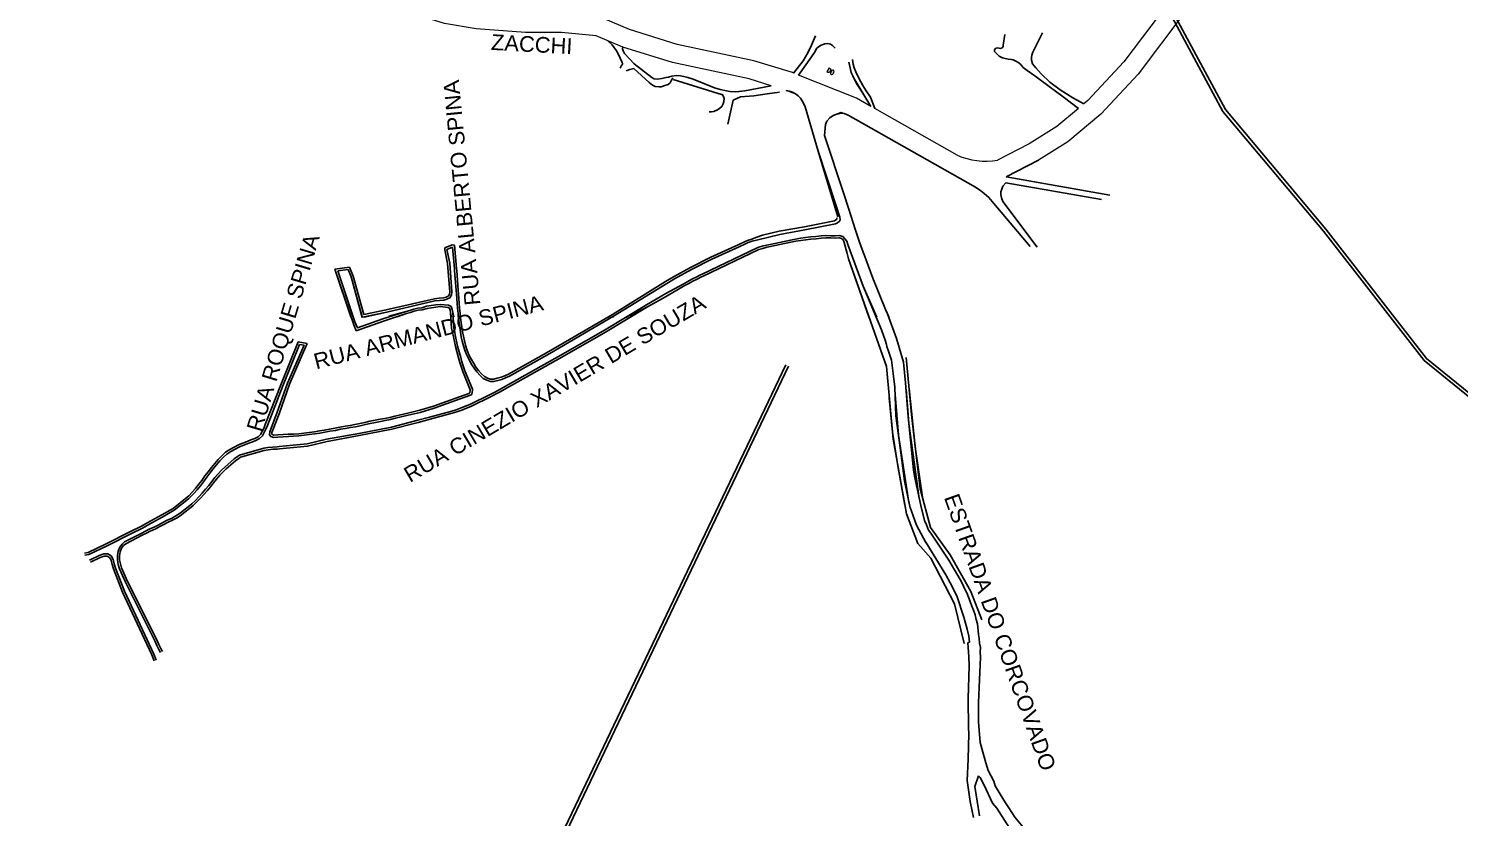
# Model space of a CAD drawing. Header units: millimetres. Extents: x 583 to 26013, y 350 to 21391.
# Drawn here: x 12184 to 13098, y 12565 to 13068 of the extents above; entities that cross this region are included whole.
import ezdxf
from ezdxf.enums import TextEntityAlignment as Align

# ---------------------------------------------------------------- set-up
doc = ezdxf.new("R2010")
doc.units = ezdxf.units.MM
for name, color, linetype in [('105-QUADRAS_ESTRADAS', 80, 'Continuous'), ('110-CERCA_DE_ARAME', 10, 'Continuous'), ('1140-NOME_DAS_RUAS', 7, 'Continuous'), ('RIOS', 140, 'Continuous')]:
    doc.layers.add(name, color=color, linetype=linetype)
doc.styles.add('EU', font='arial.ttf', dxfattribs={"height": 10})
doc.styles.add('ROMANS', font='ROMANS.SHX', dxfattribs={"height": 5})

msp = doc.modelspace()

# ---------------------------------------------------------------- linework, layer by layer
at = {"lineweight": 25}
for p, q in [((12733.69228, 12832.33631), (12735.6991, 12810.33875)), ((12737.33588, 12834.32217), (12739.48678, 12808.52199)), ((12746.17238, 12815.94426), (12744.37149, 12837.92113)), ((12750.25346, 12800.93825), (12746.25749, 12838.24531)), ((12752.8399, 12767.99462), (12746.17238, 12815.94426)), ((12735.6991, 12810.33875), (12739.12737, 12788.86317)), ((12739.48678, 12808.52199), (12746.22444, 12765.45033)), ((12754.8179, 12768.98246), (12750.25346, 12800.93825)), ((12739.12737, 12788.86317), (12741.88757, 12773.33452)), ((12741.88757, 12773.33452), (12743.57934, 12763.81674))]:
    msp.add_line(p, q, dxfattribs=at)
at = {"color": 0, "linetype": 'Continuous', "lineweight": 20}
for points in [[(12672.6201, 13039.54461), (12671.91537, 13039.82757), (12647.18449, 13047.40203), (12598.26597, 13057.82186), (12567.78756, 13067.37047), (12551.36659, 13074.42183), (12526.30308, 13077.71006), (12499.87124, 13077.60864), (12471.41962, 13079.79638), (12452.44541, 13082.91474), (12432.37398, 13089.01575), (12411.70732, 13103.69996), (12385.92288, 13126.69689), (12364.04559, 13143.10485), (12330.74825, 13161.47557), (12314.95833, 13168.57201), (12289.78544, 13178.39048), (12255.91465, 13186.34575), (12221.97112, 13190.43665), (12215.65657, 13191.07342), (12198.17226, 13191.5928)], [(12658.23699, 13031.46671), (12644.17168, 13035.77457), (12595.21551, 13046.20241), (12563.61551, 13056.10241), (12546.61551, 13063.40241), (12524.47904, 13065.33849), (12501.5259, 13065.44598), (12469.98392, 13067.87135), (12449.71551, 13071.20241), (12427.01551, 13078.10241), (12404.21551, 13094.30241), (12378.31551, 13117.40241), (12357.51551, 13133.00241), (12325.38125, 13150.73144), (12310.31551, 13157.50241), (12286.21551, 13166.90241), (12253.8184, 13174.51155), (12220.65108, 13178.50891), (12214.28577, 13179.15079), (12202.72703, 13179.87531)], [(12931.26525, 13104.8526), (12912.55665, 13085.28762), (12883.41332, 13046.63015), (12860.43344, 13022.01572), (12857.89856, 13019.87918)], [(12921.71551, 13077.50241), (12892.61551, 13038.90241), (12868.71551, 13013.30241), (12847.71551, 12995.60241), (12828.81551, 12983.90241), (12808.21551, 12973.30241)], [(12721.84475, 13018.28701), (12712.72658, 13023.44125), (12675.70383, 13038.30644)], [(12674.08831, 13026.02394), (12667.91551, 13028.50241)], [(12771.0229, 12976.70353), (12707.51551, 13012.60241), (12703.06124, 13014.39087)], [(12776.92801, 12987.15004), (12724.36084, 13016.86474)], [(12854.4107, 13016.93941), (12840.65297, 13005.34361), (12822.90289, 12994.35546), (12802.725, 12983.97266)]]:
    msp.add_lwpolyline(points, dxfattribs=at)
at = {"color": 0, "linetype": 'Continuous'}
msp.add_arc((12665.58473, 13013.77134), 14.91432, 16.08044942, 81.0090835, dxfattribs=at)
at = {"color": 0, "linetype": 'Continuous', "lineweight": 20}
msp.add_arc((12795.18575, 13029.07278), 45.72593, 246.46642776, 279.49020012, dxfattribs=at)
at = {"layer": '105-QUADRAS_ESTRADAS', "color": 0, "linetype": 'Continuous'}
for p, q in [((12556.81551, 13057.50241), (12554.21551, 13059.90241)), ((12686.51551, 13063.40241), (12684.11551, 13057.30241)), ((12807.31551, 13064.10241), (12806.41551, 13057.30241)), ((12831.41551, 13065.30241), (12825.31551, 13052.80241)), ((12559.61551, 13053.80241), (12556.81551, 13057.50241)), ((12561.31551, 13050.50241), (12559.61551, 13053.80241)), ((12562.61551, 13047.60241), (12561.31551, 13050.50241)), ((12563.61551, 13056.10241), (12563.41551, 13055.10241)), ((12563.71551, 13053.80241), (12563.41551, 13055.10241)), ((12564.71551, 13052.00241), (12563.71551, 13053.80241)), ((12570.81551, 13045.40241), (12564.71551, 13052.00241)), ((12684.11551, 13049.80241), (12675.70383, 13038.30644)), ((12681.71551, 13052.40241), (12678.71551, 13047.30241)), ((12684.11551, 13057.30241), (12681.71551, 13052.40241)), ((12685.91551, 13052.60241), (12684.11551, 13049.80241)), ((12687.41551, 13055.40241), (12685.91551, 13052.60241)), ((12689.11551, 13056.60241), (12687.41551, 13055.40241)), ((12690.21551, 13057.40241), (12689.11551, 13056.60241)), ((12692.61551, 13058.10241), (12690.21551, 13057.40241)), ((12694.41551, 13058.30241), (12692.61551, 13058.10241)), ((12696.21551, 13058.00241), (12694.41551, 13058.30241)), ((12697.51551, 13057.10241), (12696.21551, 13058.00241)), ((12699.11551, 13055.50241), (12697.51551, 13057.10241)), ((12801.21551, 13054.90241), (12800.81551, 13054.30241)), ((12800.91551, 13053.40241), (12800.81551, 13054.30241)), ((12801.81551, 13052.20241), (12800.91551, 13053.40241)), ((12801.81551, 13055.40241), (12801.21551, 13054.90241)), ((12802.91551, 13055.70241), (12801.81551, 13055.40241)), ((12803.71551, 13050.40241), (12801.81551, 13052.20241)), ((12803.81551, 13055.50241), (12802.91551, 13055.70241)), ((12805.91551, 13049.30241), (12803.71551, 13050.40241)), ((12804.71551, 13055.30241), (12803.81551, 13055.50241)), ((12805.81551, 13055.60241), (12804.71551, 13055.30241)), ((12806.31551, 13056.50241), (12805.81551, 13055.60241)), ((12806.71551, 13049.00241), (12805.91551, 13049.30241)), ((12806.41551, 13057.30241), (12806.31551, 13056.50241)), ((12824.61551, 13051.00241), (12824.41551, 13049.50241)), ((12824.51551, 13047.80241), (12824.41551, 13049.50241)), ((12825.31551, 13052.80241), (12824.61551, 13051.00241)), ((12562.81551, 13044.30241), (12561.81551, 13042.70241)), ((12563.21551, 13046.40241), (12562.61551, 13047.60241)), ((12563.21551, 13044.80241), (12562.81551, 13044.30241)), ((12563.31551, 13045.50241), (12563.21551, 13046.40241)), ((12563.31551, 13045.50241), (12563.21551, 13044.80241)), ((12568.11551, 13041.80241), (12565.81551, 13040.90241)), ((12570.61551, 13042.40241), (12568.11551, 13041.80241)), ((12580.51551, 13033.50241), (12570.61551, 13042.40241)), ((12582.21551, 13036.70241), (12570.81551, 13045.40241)), ((12678.71551, 13047.30241), (12672.6201, 13039.54461)), ((12708.51551, 13043.70241), (12707.91551, 13046.50241)), ((12709.31551, 13039.90241), (12708.51551, 13043.70241)), ((12710.51551, 13045.30241), (12710.11551, 13048.30241)), ((12711.31551, 13042.80241), (12710.51551, 13045.30241)), ((12712.21551, 13040.30241), (12711.31551, 13042.80241)), ((12714.31551, 13036.20241), (12712.21551, 13040.30241)), ((12809.51551, 13048.40241), (12806.71551, 13049.00241)), ((12811.61551, 13048.20241), (12809.51551, 13048.40241)), ((12812.71551, 13047.90241), (12811.61551, 13048.20241)), ((12815.71551, 13046.50241), (12812.71551, 13047.90241)), ((12817.31551, 13045.30241), (12815.71551, 13046.50241)), ((12818.11551, 13044.30241), (12817.31551, 13045.30241)), ((12819.01551, 13043.00241), (12818.11551, 13044.30241)), ((12821.61551, 13041.20241), (12819.01551, 13043.00241)), ((12826.51551, 13037.70241), (12821.61551, 13041.20241)), ((12825.11551, 13045.50241), (12824.51551, 13047.80241)), ((12827.21551, 13042.80241), (12825.11551, 13045.50241)), ((12830.61551, 13039.10241), (12827.21551, 13042.80241)), ((12582.51551, 13031.90241), (12580.51551, 13033.50241)), ((12583.61551, 13035.90241), (12582.21551, 13036.70241)), ((12584.31551, 13030.90241), (12582.51551, 13031.90241)), ((12585.71551, 13035.60241), (12583.61551, 13035.90241)), ((12588.41551, 13036.00241), (12585.71551, 13035.60241)), ((12591.11551, 13031.90241), (12588.11551, 13030.80241)), ((12591.11551, 13036.70241), (12588.41551, 13036.00241)), ((12592.71551, 13037.00241), (12591.21551, 13036.70241)), ((12591.21551, 13036.70241), (12591.21551, 13036.70241)), ((12592.51551, 13032.20241), (12591.21551, 13031.90241)), ((12591.21551, 13031.90241), (12591.21551, 13031.90241)), ((12593.91551, 13033.20241), (12592.51551, 13032.20241)), ((12594.81551, 13037.60241), (12592.71551, 13037.00241)), ((12594.51551, 13034.60241), (12593.91551, 13033.20241)), ((12595.01551, 13035.80241), (12594.51551, 13034.60241)), ((12597.61551, 13037.90241), (12594.81551, 13037.60241)), ((12595.71551, 13036.20241), (12595.01551, 13035.80241)), ((12627.31551, 13025.60241), (12595.71551, 13035.40241)), ((12600.41551, 13037.70241), (12597.61551, 13037.90241)), ((12602.51551, 13037.40241), (12600.41551, 13037.70241)), ((12605.11551, 13036.80241), (12602.51551, 13037.40241)), ((12608.41551, 13035.70241), (12605.11551, 13036.80241)), ((12622.11551, 13030.20241), (12608.41551, 13035.70241)), ((12658.23699, 13031.46671), (12641.41551, 13028.10241)), ((12710.31551, 13037.70241), (12709.31551, 13039.90241)), ((12712.81551, 13032.90241), (12710.31551, 13037.70241)), ((12721.84475, 13018.28701), (12711.10499, 13036.18662)), ((12717.21551, 13026.00241), (12712.81551, 13032.90241)), ((12716.81551, 13031.70241), (12714.31551, 13036.20241)), ((12719.01551, 13028.20241), (12716.81551, 13031.70241)), ((12835.81551, 13031.00241), (12826.51551, 13037.70241)), ((12836.21551, 13033.80241), (12830.61551, 13039.10241)), ((12842.71551, 13028.90241), (12836.21551, 13033.80241)), ((12586.81551, 13030.80241), (12584.31551, 13030.90241)), ((12588.11551, 13030.80241), (12586.81551, 13030.80241)), ((12625.81551, 13029.00241), (12622.11551, 13030.20241)), ((12629.71551, 13028.10241), (12625.81551, 13029.00241)), ((12627.31551, 13025.60241), (12626.51551, 13026.30241)), ((12627.91551, 13024.60241), (12627.31551, 13025.60241)), ((12628.31551, 13023.30241), (12627.91551, 13024.60241)), ((12628.31551, 13023.30241), (12628.11551, 13021.50241)), ((12632.11551, 13027.80241), (12629.71551, 13028.10241)), ((12635.71551, 13027.60241), (12632.11551, 13027.80241)), ((12641.41551, 13028.10241), (12635.71551, 13027.60241)), ((12655.71551, 13026.20241), (12647.31551, 13025.10241)), ((12663.61551, 13027.40241), (12655.71551, 13026.20241)), ((12721.61551, 13024.10241), (12719.01551, 13028.20241)), ((12724.36084, 13016.86474), (12721.61551, 13024.10241)), ((12844.61551, 13024.40241), (12835.81551, 13031.00241)), ((12850.71551, 13023.70241), (12842.71551, 13028.90241)), ((12854.4107, 13016.93941), (12844.61551, 13024.40241)), ((12857.89856, 13019.87918), (12850.71551, 13023.70241)), ((12620.11551, 13014.80241), (12618.61551, 13014.70241)), ((12621.71551, 13015.00241), (12620.11551, 13014.80241)), ((12624.01551, 13016.10241), (12621.71551, 13015.00241)), ((12625.51551, 13017.10241), (12624.01551, 13016.10241)), ((12626.71551, 13018.30241), (12625.51551, 13017.10241)), ((12627.61551, 13019.80241), (12626.71551, 13018.30241)), ((12628.11551, 13021.50241), (12627.61551, 13019.80241)), ((12688.31551, 12989.70241), (12679.91551, 13017.90241)), ((12703.06124, 13014.39087), (12697.81551, 13012.50241)), ((12702.91551, 13013.90241), (12700.31551, 13013.40241)), ((12704.91551, 13013.70241), (12702.91551, 13013.90241)), ((12707.51551, 13012.60241), (12704.91551, 13013.70241)), ((12692.91551, 13006.80241), (12692.41551, 12999.80241)), ((12693.81551, 13008.80241), (12692.91551, 13006.80241)), ((12695.71551, 13011.00241), (12693.81551, 13008.80241)), ((12697.81551, 13012.50241), (12695.71551, 13011.00241)), ((12788.71551, 12966.70241), (12707.51551, 13012.60241)), ((12704.62827, 12962.41972), (12692.41551, 12999.80241)), ((12699.76127, 12954.87072), (12688.31551, 12989.70241)), ((12697.07527, 12981.36272), (12697.07527, 12981.36272)), ((12828.81551, 12983.90241), (12808.21551, 12973.30241)), ((12806.21551, 12967.30241), (12805.41551, 12965.50241)), ((12808.01551, 12969.50241), (12806.21551, 12967.30241)), ((12869.11551, 12958.80241), (12808.01551, 12969.50241)), ((12874.41551, 12961.70241), (12808.21551, 12973.30241)), ((12707.66517, 12953.29871), (12704.62827, 12962.41972)), ((12704.62827, 12962.41972), (12704.62827, 12962.41972)), ((12792.11551, 12964.40241), (12788.71551, 12966.70241)), ((12794.31551, 12962.70241), (12792.11551, 12964.40241)), ((12797.11551, 12960.20241), (12794.31551, 12962.70241)), ((12800.41551, 12956.40241), (12797.11551, 12960.20241)), ((12804.91551, 12963.70241), (12804.81551, 12962.00241)), ((12805.31551, 12959.90241), (12804.81551, 12962.00241)), ((12805.41551, 12965.50241), (12804.91551, 12963.70241)), ((12806.21551, 12957.60241), (12805.31551, 12959.90241)), ((12702.19427, 12947.68172), (12699.76127, 12954.87072)), ((12712.01827, 12939.21072), (12707.66517, 12953.29871)), ((12823.61551, 12928.80241), (12800.41551, 12956.40241)), ((12828.01551, 12928.50241), (12806.21551, 12957.60241)), ((12679.84227, 12939.41172), (12699.28927, 12943.23672)), ((12699.28927, 12943.23672), (12700.62227, 12943.89772)), ((12700.62227, 12943.89772), (12701.84227, 12945.01072)), ((12701.84227, 12945.01072), (12702.37827, 12945.98872)), ((12702.37827, 12945.98872), (12702.19427, 12947.68172)), ((12637.85927, 12928.61672), (12642.38827, 12930.85172)), ((12642.38827, 12930.85172), (12643.57527, 12931.41872)), ((12643.57527, 12931.41872), (12646.24427, 12932.22372)), ((12646.24427, 12932.22372), (12648.82427, 12932.99472)), ((12648.82427, 12932.99472), (12663.84227, 12936.56372)), ((12670.62627, 12932.95272), (12656.62627, 12930.01172)), ((12663.84227, 12936.56372), (12679.84227, 12939.41172)), ((12673.84027, 12933.62172), (12670.62627, 12932.95272)), ((12676.95827, 12934.12772), (12673.84027, 12933.62172)), ((12680.15427, 12934.56072), (12676.95827, 12934.12772)), ((12683.50627, 12935.01772), (12680.15427, 12934.56072)), ((12686.79527, 12935.24772), (12683.50627, 12935.01772)), ((12690.13927, 12935.68472), (12686.79527, 12935.24772)), ((12693.21627, 12935.89672), (12690.13927, 12935.68472)), ((12696.37227, 12935.76372), (12693.21627, 12935.89672)), ((12699.15727, 12935.66772), (12696.37227, 12935.76372)), ((12701.75127, 12935.82372), (12699.15727, 12935.66772)), ((12703.94327, 12935.20672), (12701.75127, 12935.82372)), ((12705.39327, 12933.83972), (12703.94327, 12935.20672)), ((12706.56683, 12932.23625), (12705.39327, 12933.83972)), ((12707.12355, 12930.21454), (12706.56683, 12932.23625)), ((12714.57325, 12931.68801), (12712.01827, 12939.21072)), ((12712.01827, 12939.21072), (12712.01827, 12939.21072)), ((12716.26327, 12927.04172), (12714.57325, 12931.68801)), ((12451.34527, 12926.89172), (12451.34827, 12927.00372)), ((12453.18227, 12918.14572), (12451.34527, 12926.89172)), ((12451.34827, 12927.00372), (12454.87327, 12928.44772)), ((12454.87327, 12928.44772), (12454.92727, 12928.43972)), ((12454.92727, 12928.43972), (12456.07027, 12914.66972)), ((12649.84227, 12928.16572), (12614.24227, 12911.24272)), ((12620.35627, 12920.69972), (12637.85927, 12928.61672)), ((12652.53227, 12929.01572), (12649.84227, 12928.16572)), ((12655.28827, 12929.78972), (12652.53227, 12929.01572)), ((12656.62627, 12930.01172), (12655.28827, 12929.78972)), ((12716.98027, 12903.58572), (12707.12355, 12930.21454)), ((12707.12355, 12930.21454), (12707.12355, 12930.21454)), ((12717.34127, 12924.17972), (12716.26327, 12927.04172)), ((12718.63587, 12920.79848), (12717.34127, 12924.17972)), ((12381.70327, 12913.30672), (12388.27627, 12914.19672)), ((12392.56127, 12880.72072), (12381.70327, 12913.30672)), ((12391.56127, 12883.72072), (12381.70327, 12913.30672)), ((12388.27627, 12914.19672), (12390.15227, 12909.58672)), ((12454.53327, 12899.86672), (12453.18227, 12918.14572)), ((12456.07027, 12914.66972), (12456.25027, 12913.30472)), ((12456.25027, 12913.30472), (12457.18727, 12900.96272)), ((12596.60627, 12908.28372), (12607.49827, 12914.20672)), ((12607.49827, 12914.20672), (12620.35627, 12920.69972)), ((12723.23949, 12908.73908), (12718.63587, 12920.79848)), ((12390.15227, 12909.58672), (12397.26827, 12883.88372)), ((12390.15227, 12909.58672), (12397.15227, 12883.58672)), ((12557.64727, 12884.33572), (12591.64727, 12905.33572)), ((12602.14627, 12904.90772), (12591.14627, 12898.90772)), ((12591.64727, 12905.33572), (12596.60627, 12908.28372)), ((12605.00227, 12906.43972), (12602.14627, 12904.90772)), ((12607.70527, 12907.98472), (12605.00227, 12906.43972)), ((12610.50727, 12909.24172), (12607.70527, 12907.98472)), ((12613.16327, 12910.80772), (12610.50727, 12909.24172)), ((12614.24227, 12911.24272), (12613.16327, 12910.80772)), ((12728.68327, 12875.77572), (12716.98027, 12903.58572)), ((12725.68327, 12883.77572), (12716.98027, 12903.58572)), ((12731.15555, 12888.72893), (12723.23949, 12908.73908)), ((12412.94327, 12887.07072), (12443.63827, 12894.13772)), ((12443.63827, 12894.13772), (12446.55927, 12894.47372)), ((12446.55927, 12894.47372), (12449.34227, 12894.72472)), ((12449.34227, 12894.72472), (12451.36827, 12895.28472)), ((12451.36827, 12895.28472), (12453.14827, 12896.05372)), ((12453.14827, 12896.05372), (12454.22027, 12897.85572)), ((12454.22027, 12897.85572), (12454.53327, 12899.86672)), ((12457.18727, 12900.96272), (12457.41627, 12898.40172)), ((12457.41627, 12898.40172), (12457.58027, 12895.68372)), ((12457.58027, 12895.68372), (12457.82227, 12892.57472)), ((12591.14627, 12898.90772), (12578.65227, 12891.62972)), ((12397.41927, 12883.84472), (12412.94327, 12887.07072)), ((12398.41927, 12883.84472), (12412.94327, 12887.07072)), ((12425.21727, 12887.39872), (12410.41227, 12882.64872)), ((12425.21727, 12887.39872), (12414.21727, 12884.39872)), ((12427.68727, 12888.05772), (12425.21727, 12887.39872)), ((12430.11827, 12888.86272), (12427.68727, 12888.05772)), ((12432.75227, 12889.61472), (12430.11827, 12888.86272)), ((12435.24927, 12889.75372), (12432.75227, 12889.61472)), ((12438.29227, 12890.75272), (12435.24927, 12889.75372)), ((12441.22227, 12891.21772), (12438.29227, 12890.75272)), ((12444.17527, 12891.59572), (12441.22227, 12891.21772)), ((12447.01927, 12891.89472), (12444.17527, 12891.59572)), ((12452.41527, 12891.36272), (12447.01927, 12891.89472)), ((12454.12327, 12890.60272), (12452.41527, 12891.36272)), ((12454.67427, 12888.59172), (12454.12327, 12890.60272)), ((12455.10527, 12886.77372), (12454.67427, 12888.59172)), ((12455.71227, 12876.89072), (12455.10527, 12886.77372)), ((12455.71227, 12883.89072), (12455.10527, 12886.77372)), ((12457.82227, 12892.57472), (12458.05127, 12889.49972)), ((12458.05127, 12889.49972), (12458.42427, 12886.00772)), ((12458.42427, 12886.00772), (12458.70627, 12883.26972)), ((12458.42427, 12886.00772), (12458.42427, 12884.00772)), ((12578.65227, 12891.62972), (12551.85827, 12875.38572)), ((12578.65227, 12891.62972), (12565.65227, 12883.62972)), ((12732.43038, 12885.8645), (12731.15555, 12888.72893)), ((12738.28827, 12870.06972), (12732.43038, 12885.8645)), ((12733.28827, 12884.06972), (12732.43038, 12885.8645)), ((12394.20327, 12876.90472), (12392.56127, 12880.72072)), ((12392.56127, 12880.72072), (12392.56127, 12880.72072)), ((12394.19927, 12876.84772), (12394.20327, 12876.90472)), ((12394.19927, 12876.84772), (12394.19927, 12876.84772)), ((12410.41227, 12882.64872), (12394.20327, 12876.90472)), ((12397.26827, 12883.88372), (12397.41927, 12883.84472)), ((12456.30327, 12874.17772), (12455.71227, 12876.89072)), ((12458.70627, 12883.26972), (12459.13927, 12880.14172)), ((12459.13927, 12880.14172), (12459.55127, 12877.12972)), ((12459.55127, 12877.12972), (12459.94427, 12874.12272)), ((12516.99327, 12860.65672), (12557.64727, 12884.33572)), ((12556.99327, 12883.65672), (12557.64727, 12884.33572)), ((12731.05627, 12869.03472), (12728.68327, 12875.77572)), ((12456.62227, 12872.60572), (12456.30327, 12874.17772)), ((12458.07627, 12865.36672), (12456.62227, 12872.60572)), ((12459.94427, 12874.12272), (12460.45427, 12871.29972)), ((12460.45427, 12871.29972), (12461.12727, 12868.41672)), ((12461.12727, 12868.41672), (12461.83027, 12865.49272)), ((12551.85827, 12875.38572), (12525.52627, 12860.40372)), ((12731.78327, 12866.30972), (12731.05627, 12869.03472)), ((12742.68627, 12854.95472), (12738.28827, 12870.06972)), ((12346.59627, 12840.01872), (12357.28827, 12866.37072)), ((12360.22727, 12865.82072), (12356.48527, 12857.21972)), ((12357.28827, 12866.37072), (12360.22727, 12865.82072)), ((12460.12127, 12858.13772), (12458.07627, 12865.36672)), ((12460.94327, 12855.32572), (12460.12127, 12858.13772)), ((12461.83027, 12865.49272), (12462.70927, 12862.71072)), ((12462.70927, 12862.71072), (12463.59927, 12860.29872)), ((12463.59927, 12860.29872), (12464.38127, 12858.70372)), ((12464.38127, 12858.70372), (12467.31927, 12853.45572)), ((12525.52627, 12860.40372), (12487.21027, 12838.78972)), ((12491.26927, 12846.11772), (12516.99327, 12860.65672)), ((12732.12727, 12865.02572), (12731.78327, 12866.30972)), ((12733.13727, 12862.01272), (12732.12727, 12865.02572)), ((12734.97698, 12856.36194), (12733.13727, 12862.01272)), ((12356.48527, 12857.21972), (12349.47727, 12841.58472)), ((12462.86527, 12849.53672), (12460.94327, 12855.32572)), ((12467.58027, 12837.87272), (12462.86527, 12849.53672)), ((12467.31927, 12853.45572), (12468.63327, 12851.15972)), ((12468.63327, 12851.15972), (12470.34627, 12848.89872)), ((12470.34627, 12848.89872), (12472.48927, 12846.53472)), ((12736.19327, 12847.72872), (12734.97698, 12856.36194)), ((12744.06927, 12841.83472), (12742.68627, 12854.95472)), ((12336.73127, 12814.71972), (12346.59627, 12840.01872)), ((12349.47727, 12841.58472), (12342.84927, 12822.51972)), ((12472.48927, 12846.53472), (12474.46227, 12844.68272)), ((12474.46227, 12844.68272), (12476.72327, 12843.50772)), ((12476.72327, 12843.50772), (12479.04327, 12842.76772)), ((12479.04327, 12842.76772), (12481.36927, 12842.82272)), ((12481.36927, 12842.82272), (12483.85327, 12843.44672)), ((12483.85327, 12843.44672), (12486.31327, 12844.09172)), ((12486.31327, 12844.09172), (12488.76727, 12845.05272)), ((12488.76727, 12845.05272), (12491.26927, 12846.11772)), ((12737.12427, 12839.20472), (12736.19327, 12847.72872)), ((12745.73927, 12820.20872), (12744.06927, 12841.83472)), ((12443.29127, 12825.67672), (12459.76227, 12831.56072)), ((12459.76227, 12831.56072), (12465.78227, 12833.79172)), ((12465.78227, 12833.79172), (12467.24427, 12834.52972)), ((12479.36927, 12834.53372), (12465.97627, 12828.10872)), ((12467.24427, 12834.52972), (12467.68227, 12837.21472)), ((12467.68227, 12837.21472), (12467.58027, 12837.87272)), ((12482.00727, 12836.00172), (12479.36927, 12834.53372)), ((12484.57527, 12837.34472), (12482.00727, 12836.00172)), ((12487.21027, 12838.78972), (12484.57527, 12837.34472)), ((12737.92127, 12820.81472), (12737.12427, 12839.20472)), ((12342.84927, 12822.51972), (12339.07427, 12812.88372)), ((12418.45927, 12819.30172), (12426.67127, 12821.23672)), ((12426.67127, 12821.23672), (12434.31227, 12823.00272)), ((12434.31227, 12823.00272), (12443.29127, 12825.67672)), ((12454.37427, 12823.83872), (12440.17627, 12819.93772)), ((12457.23227, 12824.69472), (12454.37427, 12823.83872)), ((12460.34327, 12825.83272), (12457.23227, 12824.69472)), ((12463.23627, 12827.01172), (12460.34327, 12825.83272)), ((12465.97627, 12828.10872), (12463.23627, 12827.01172)), ((12334.69727, 12810.08072), (12335.69727, 12812.24272)), ((12335.69727, 12812.24272), (12336.73127, 12814.71972)), ((12339.07427, 12812.88372), (12338.25627, 12810.50372)), ((12380.12727, 12811.52272), (12383.31727, 12812.23572)), ((12383.31727, 12812.23572), (12386.62727, 12812.74072)), ((12386.62727, 12812.74072), (12389.79927, 12813.36872)), ((12389.79927, 12813.36872), (12392.91427, 12813.86872)), ((12392.91427, 12813.86872), (12396.06727, 12814.52272)), ((12415.91427, 12813.60472), (12395.11427, 12809.63772)), ((12396.06727, 12814.52272), (12399.28427, 12815.23072)), ((12399.28427, 12815.23072), (12402.44427, 12815.94472)), ((12402.44427, 12815.94472), (12405.72427, 12816.60272)), ((12405.72427, 12816.60272), (12408.89027, 12817.21272)), ((12408.89027, 12817.21272), (12411.99427, 12817.81272)), ((12411.99427, 12817.81272), (12415.25127, 12818.45572)), ((12415.25127, 12818.45572), (12418.45927, 12819.30172)), ((12432.70527, 12817.97272), (12415.91427, 12813.60472)), ((12440.17627, 12819.93772), (12432.70527, 12817.97272)), ((12739.89727, 12805.29872), (12737.92127, 12820.81472)), ((12749.17427, 12786.38672), (12745.73927, 12820.20872)), ((12321.66627, 12802.15872), (12324.27627, 12803.18672)), ((12324.27627, 12803.18672), (12326.75127, 12804.08272)), ((12326.75127, 12804.08272), (12329.27527, 12805.01872)), ((12329.27527, 12805.01872), (12331.62327, 12806.31472)), ((12331.62327, 12806.31472), (12333.52827, 12807.95972)), ((12333.52827, 12807.95972), (12334.69727, 12810.08072)), ((12338.25627, 12810.50372), (12338.11827, 12808.75072)), ((12338.11827, 12808.75072), (12338.85627, 12807.63472)), ((12338.85627, 12807.63472), (12340.68927, 12807.02272)), ((12340.68927, 12807.02272), (12343.47727, 12807.24072)), ((12343.47727, 12807.24072), (12346.81527, 12807.44372)), ((12362.11327, 12802.84772), (12344.35527, 12801.17672)), ((12346.81527, 12807.44372), (12350.12527, 12807.62972)), ((12350.12527, 12807.62972), (12353.51327, 12807.78572)), ((12353.51327, 12807.78572), (12356.90427, 12807.98372)), ((12356.90427, 12807.98372), (12360.22527, 12808.41372)), ((12360.22527, 12808.41372), (12363.48827, 12808.79972)), ((12374.54227, 12805.82372), (12362.11327, 12802.84772)), ((12363.48827, 12808.79972), (12367.02027, 12809.28772)), ((12367.02027, 12809.28772), (12370.14927, 12809.79572)), ((12370.14927, 12809.79572), (12373.34127, 12810.38972)), ((12373.34127, 12810.38972), (12376.69927, 12810.98672)), ((12395.11427, 12809.63772), (12374.54227, 12805.82372)), ((12376.69927, 12810.98672), (12380.12727, 12811.52272)), ((12743.34827, 12779.31172), (12739.89727, 12805.29872)), ((12306.40227, 12792.10072), (12308.63227, 12794.33172)), ((12308.63227, 12794.33172), (12310.89027, 12796.42172)), ((12310.89027, 12796.42172), (12313.47327, 12798.15072)), ((12313.47327, 12798.15072), (12316.15627, 12799.64772)), ((12317.77527, 12794.83872), (12315.53127, 12793.28072)), ((12316.15627, 12799.64772), (12318.96427, 12800.97672)), ((12318.96227, 12795.64272), (12317.77527, 12794.83872)), ((12334.42727, 12800.13972), (12318.96227, 12795.64272)), ((12318.96427, 12800.97672), (12321.66627, 12802.15872)), ((12337.11627, 12800.52872), (12334.42727, 12800.13972)), ((12340.05727, 12800.84072), (12337.11627, 12800.52872)), ((12342.91827, 12801.03872), (12340.05727, 12800.84072)), ((12344.35527, 12801.17672), (12342.91827, 12801.03872)), ((12300.06227, 12784.25672), (12302.12527, 12786.89272)), ((12302.12527, 12786.89272), (12304.29727, 12789.48772)), ((12304.29727, 12789.48772), (12306.40227, 12792.10072)), ((12307.44927, 12786.11772), (12305.29427, 12783.78772)), ((12309.60127, 12788.08172), (12307.44927, 12786.11772)), ((12315.53127, 12793.28072), (12309.60127, 12788.08172)), ((12749.55427, 12783.52572), (12749.17427, 12786.38672)), ((12291.93327, 12773.53972), (12293.98727, 12776.12572)), ((12293.98727, 12776.12572), (12296.01627, 12778.79472)), ((12296.01627, 12778.79472), (12298.03827, 12781.63572)), ((12299.29027, 12776.28672), (12297.21927, 12773.94672)), ((12298.03827, 12781.63572), (12300.06227, 12784.25672)), ((12301.21627, 12778.91872), (12299.29027, 12776.28672)), ((12303.19127, 12781.38772), (12301.21627, 12778.91872)), ((12305.29427, 12783.78772), (12303.19127, 12781.38772)), ((12746.73127, 12763.00772), (12743.34827, 12779.31172)), ((12749.83927, 12782.26872), (12749.55427, 12783.52572)), ((12753.78227, 12763.51172), (12749.83927, 12782.26872)), ((12277.33227, 12760.59372), (12286.41627, 12767.75972)), ((12286.41627, 12767.75972), (12287.51427, 12768.82072)), ((12287.51427, 12768.82072), (12289.74627, 12771.16972)), ((12290.77627, 12766.86872), (12288.51927, 12764.56872)), ((12289.74627, 12771.16972), (12291.93327, 12773.53972)), ((12292.92627, 12769.12172), (12290.77627, 12766.86872)), ((12295.07727, 12771.50772), (12292.92627, 12769.12172)), ((12297.21927, 12773.94672), (12295.07727, 12771.50772)), ((12270.06227, 12756.43572), (12277.33227, 12760.59372)), ((12281.01727, 12758.78972), (12278.39627, 12756.94372)), ((12283.37027, 12760.66572), (12281.01727, 12758.78972)), ((12286.09027, 12762.69072), (12283.37027, 12760.66572)), ((12288.51927, 12764.56872), (12286.09027, 12762.69072)), ((12750.93427, 12751.12872), (12746.73127, 12763.00772)), ((12756.21427, 12754.11672), (12753.78227, 12763.51172)), ((12250.08727, 12745.65972), (12256.67827, 12748.96372)), ((12256.67827, 12748.96372), (12263.09327, 12752.52772)), ((12261.71327, 12748.63372), (12259.01727, 12747.23672)), ((12264.56427, 12749.85272), (12261.71327, 12748.63372)), ((12263.09327, 12752.52772), (12270.06227, 12756.43572)), ((12267.39527, 12751.32672), (12264.56427, 12749.85272)), ((12270.02427, 12752.74472), (12267.39527, 12751.32672)), ((12272.88227, 12754.20072), (12270.02427, 12752.74472)), ((12275.50327, 12755.39672), (12272.88227, 12754.20072)), ((12278.39627, 12756.94372), (12275.50327, 12755.39672)), ((12757.09327, 12739.95672), (12750.93427, 12751.12872)), ((12757.38927, 12751.33372), (12756.21427, 12754.11672)), ((12758.75957, 12747.86833), (12757.38927, 12751.33372)), ((12234.46727, 12737.76972), (12250.08727, 12745.65972)), ((12243.99127, 12738.95072), (12242.48427, 12737.04372)), ((12245.60627, 12740.34172), (12243.99127, 12738.95072)), ((12256.28427, 12745.82672), (12245.60627, 12740.34172)), ((12259.01727, 12747.23672), (12256.28427, 12745.82672)), ((12769.73127, 12719.30372), (12756.90327, 12740.11372)), ((12756.90327, 12740.11372), (12757.09327, 12739.95672)), ((12760.28327, 12745.98672), (12758.75957, 12747.86833)), ((12762.26534, 12742.77603), (12760.28327, 12745.98672)), ((12763.54016, 12740.86642), (12762.26534, 12742.77603)), ((12771.66427, 12728.67272), (12763.54016, 12740.86642)), ((12220.31027, 12731.89472), (12222.83227, 12732.33972)), ((12222.83227, 12732.33972), (12234.46727, 12737.76972)), ((12229.43927, 12731.69072), (12223.21527, 12728.75972)), ((12232.31327, 12732.76872), (12229.43927, 12731.69072)), ((12234.83927, 12732.74972), (12232.31327, 12732.76872)), ((12236.96527, 12731.49472), (12234.83927, 12732.74972)), ((12238.25327, 12729.12872), (12236.96527, 12731.49472)), ((12241.43127, 12734.43072), (12240.98527, 12731.62372)), ((12240.98527, 12731.62372), (12240.98527, 12728.86272)), ((12242.48427, 12737.04372), (12241.43127, 12734.43072)), ((12238.94627, 12726.36172), (12238.25327, 12729.12872)), ((12239.89727, 12723.58372), (12238.94627, 12726.36172)), ((12245.58727, 12708.87972), (12239.89727, 12723.58372)), ((12240.98527, 12728.86272), (12241.55027, 12725.97772)), ((12241.55027, 12725.97772), (12242.41527, 12723.24572)), ((12242.41527, 12723.24572), (12246.09427, 12714.57172)), ((12778.94127, 12716.31172), (12771.66427, 12728.67272)), ((12246.09427, 12714.57172), (12264.90027, 12677.29672)), ((12772.52927, 12714.25172), (12769.73127, 12719.30372)), ((12776.82127, 12705.89172), (12772.52927, 12714.25172)), ((12780.34427, 12713.61672), (12778.94127, 12716.31172)), ((12781.71927, 12710.73572), (12780.34427, 12713.61672)), ((12264.29427, 12668.73772), (12245.58727, 12708.87972)), ((12781.25327, 12692.24872), (12776.82127, 12705.89172)), ((12783.12527, 12707.93672), (12781.71927, 12710.73572)), ((12784.30327, 12705.16572), (12783.12527, 12707.93672)), ((12785.25227, 12702.33172), (12784.30327, 12705.16572)), ((12786.32627, 12699.44472), (12785.25227, 12702.33172)), ((12787.48627, 12696.72972), (12786.32627, 12699.44472)), ((12788.38927, 12693.86572), (12787.48627, 12696.72972)), ((12789.01427, 12690.83472), (12788.38927, 12693.86572)), ((12781.70727, 12690.86772), (12781.25327, 12692.24872)), ((12783.33027, 12684.65272), (12781.70727, 12690.86772)), ((12784.39784, 12680.25147), (12783.33027, 12684.65272)), ((12789.89627, 12688.11972), (12789.01427, 12690.83472)), ((12790.60227, 12681.36072), (12789.89627, 12688.11972)), ((12264.90027, 12677.29672), (12266.26127, 12674.28072)), ((12783.89827, 12675.94972), (12784.87627, 12676.44172)), ((12784.46927, 12667.12172), (12783.89827, 12675.94972)), ((12784.87627, 12676.44172), (12784.39784, 12680.25147)), ((12791.05827, 12678.68472), (12790.60227, 12681.36072)), ((12791.29627, 12675.72372), (12791.05827, 12678.68472)), ((12791.79827, 12672.90872), (12791.29627, 12675.72372)), ((12265.74427, 12664.86072), (12264.29427, 12668.73772)), ((12266.26127, 12674.28072), (12267.90927, 12670.77972)), ((12267.90927, 12670.77972), (12268.49727, 12669.76372)), ((12784.57627, 12661.18372), (12784.46927, 12667.12172)), ((12790.56027, 12637.98872), (12791.82327, 12666.89372)), ((12791.77027, 12669.96272), (12791.79827, 12672.90872)), ((12791.82327, 12666.89372), (12791.77027, 12669.96272)), ((12783.97574, 12640.45475), (12784.57627, 12661.18372)), ((12784.2894, 12621.59358), (12783.97574, 12640.45475)), ((12790.64927, 12633.48072), (12790.56027, 12637.98872)), ((12790.66027, 12625.80972), (12790.64927, 12633.48072)), ((12784.49827, 12618.08472), (12784.2894, 12621.59358)), ((12790.73127, 12622.83572), (12790.66027, 12625.80972)), ((12791.59327, 12612.33472), (12790.73127, 12622.83572)), ((12783.92227, 12601.76972), (12784.49827, 12618.08472)), ((12792.29927, 12609.96372), (12791.59327, 12612.33472)), ((12795.31143, 12599.29607), (12792.29927, 12609.96372)), ((12783.47727, 12588.13572), (12783.92227, 12601.76972)), ((12796.83827, 12594.40372), (12795.31143, 12599.29607)), ((12795.31143, 12599.29607), (12795.31143, 12599.29607)), ((12800.31427, 12587.64372), (12796.83827, 12594.40372)), ((12785.37227, 12574.69872), (12783.47727, 12588.13572)), ((12790.55127, 12591.04972), (12788.27327, 12584.19072)), ((12788.27327, 12584.19072), (12791.23727, 12565.62572)), ((12791.70127, 12590.11172), (12790.55127, 12591.04972)), ((12794.14027, 12585.09772), (12791.70127, 12590.11172)), ((12799.55027, 12573.71972), (12794.14027, 12585.09772)), ((12801.34327, 12584.73772), (12800.31427, 12587.64372)), ((12804.51527, 12579.43772), (12801.34327, 12584.73772)), ((12787.39327, 12564.58972), (12785.37227, 12574.69872)), ((12806.18027, 12576.59072), (12804.51527, 12579.43772)), ((12804.51527, 12579.43772), (12804.51527, 12579.43772)), ((12807.80727, 12573.86172), (12806.18027, 12576.59072)), ((12802.21327, 12570.51272), (12799.55027, 12573.71972)), ((12810.13627, 12558.16572), (12802.21327, 12570.51272)), ((12809.97191, 12570.65187), (12807.80727, 12573.86172)), ((12813.79639, 12564.76389), (12809.97191, 12570.65187)), ((12809.97191, 12570.65187), (12809.97191, 12570.65187)), ((12819.10514, 12558.26096), (12813.79639, 12564.76389))]:
    msp.add_line(p, q, dxfattribs=at)
at = {"layer": '110-CERCA_DE_ARAME', "color": 0, "linetype": 'Continuous'}
for p, q in [((12634.11551, 13022.20241), (12630.51551, 13007.00241)), ((12638.61551, 13024.40241), (12634.11551, 13022.20241)), ((12647.31551, 13025.10241), (12638.61551, 13024.40241)), ((12700.91551, 12947.80241), (12688.31551, 12989.70241)), ((12663.41299, 12938.63108), (12679.45364, 12941.48632)), ((12679.45364, 12941.48632), (12698.60474, 12945.25312)), ((12698.60474, 12945.25312), (12699.41891, 12945.65684)), ((12699.41891, 12945.65684), (12700.16026, 12946.33317)), ((12700.20829, 12946.4208), (12700.12099, 12947.22398)), ((12700.16026, 12946.33317), (12700.20829, 12946.4208)), ((12637.26084, 12929.88259), (12641.77676, 12932.11113)), ((12641.77676, 12932.11113), (12643.06847, 12932.72816)), ((12643.06847, 12932.72816), (12645.84171, 12933.56459)), ((12645.84171, 12933.56459), (12648.40631, 12934.60217)), ((12648.40631, 12934.60217), (12652.78227, 12936.10472)), ((12652.78227, 12936.10472), (12663.41299, 12938.63108)), ((12670.91283, 12931.58236), (12656.88488, 12928.63549)), ((12674.09518, 12932.24477), (12670.91283, 12931.58236)), ((12677.16442, 12932.74286), (12674.09518, 12932.24477)), ((12680.34281, 12933.17347), (12677.16442, 12932.74286)), ((12683.64982, 12933.62434), (12680.34281, 12933.17347)), ((12686.93494, 12933.85407), (12683.64982, 12933.62434)), ((12690.27822, 12934.29097), (12686.93494, 12933.85407)), ((12693.23497, 12934.49469), (12690.27822, 12934.29097)), ((12696.31869, 12934.36473), (12693.23497, 12934.49469)), ((12699.17522, 12934.26627), (12696.31869, 12934.36473)), ((12701.59942, 12934.41206), (12699.17522, 12934.26627)), ((12703.23304, 12933.95223), (12701.59942, 12934.41206)), ((12704.18988, 12933.05016), (12703.23304, 12933.95223)), ((12704.80278, 12931.35244), (12704.18988, 12933.05016)), ((12706.87881, 12924.47441), (12704.80278, 12931.35244)), ((12449.94137, 12926.76485), (12449.97321, 12927.95334)), ((12451.79297, 12917.94936), (12449.94137, 12926.76485)), ((12449.97321, 12927.95334), (12454.69824, 12929.88893)), ((12454.69824, 12929.88893), (12456.23064, 12929.66191)), ((12456.23064, 12929.66191), (12457.46268, 12914.81923)), ((12606.84818, 12915.44681), (12619.75198, 12921.96294)), ((12650.35614, 12926.85986), (12614.80505, 12909.96011)), ((12619.75198, 12921.96294), (12637.26084, 12929.88259)), ((12652.93256, 12927.67397), (12650.35614, 12926.85986)), ((12655.59303, 12928.42114), (12652.93256, 12927.67397)), ((12656.88488, 12928.63549), (12655.59303, 12928.42114)), ((12707.56222, 12921.04712), (12706.87881, 12924.47441)), ((12379.84087, 12914.46732), (12389.16393, 12915.72968)), ((12391.95235, 12878.94286), (12379.84087, 12914.46732)), ((12389.95235, 12883.94286), (12379.84087, 12914.46732)), ((12389.16393, 12915.72968), (12391.47976, 12910.03887)), ((12453.12526, 12899.92351), (12451.79297, 12917.94936)), ((12457.46268, 12914.81923), (12457.64332, 12913.44934)), ((12457.64332, 12913.44934), (12458.58255, 12901.07806)), ((12595.9048, 12909.49587), (12606.84818, 12915.44681)), ((12707.56222, 12921.04712), (12731.86227, 12852.39572)), ((12707.56222, 12921.04712), (12707.56222, 12921.04712)), ((12707.56222, 12921.04712), (12720.56222, 12884.04712)), ((12723.47927, 12917.30572), (12723.47927, 12917.30572)), ((12391.47976, 12910.03887), (12398.28599, 12885.45474)), ((12556.92829, 12885.53711), (12590.92829, 12906.53711)), ((12602.82166, 12903.68131), (12590.82166, 12896.68131)), ((12590.92829, 12906.53711), (12595.9048, 12909.49587)), ((12605.68066, 12905.21491), (12602.82166, 12903.68131)), ((12608.34067, 12906.73534), (12605.68066, 12905.21491)), ((12611.1513, 12907.99621), (12608.34067, 12906.73534)), ((12613.784, 12909.54848), (12611.1513, 12907.99621)), ((12614.80505, 12909.96011), (12613.784, 12909.54848)), ((12412.64376, 12888.43839), (12443.40049, 12895.5196)), ((12443.40049, 12895.5196), (12446.41638, 12895.86651)), ((12446.41638, 12895.86651), (12449.09088, 12896.10773)), ((12449.09088, 12896.10773), (12450.90195, 12896.60832)), ((12450.90195, 12896.60832), (12452.17687, 12897.15911)), ((12452.17687, 12897.15911), (12452.87859, 12898.33869)), ((12452.87859, 12898.33869), (12453.12526, 12899.92351)), ((12458.58255, 12901.07806), (12458.81251, 12898.50624)), ((12458.81251, 12898.50624), (12458.977, 12895.78021)), ((12458.977, 12895.78021), (12459.21823, 12892.68103)), ((12590.82166, 12896.68131), (12579.35975, 12890.42144)), ((12398.28599, 12885.45474), (12412.64376, 12888.43839)), ((12425.61182, 12886.05501), (12410.86004, 12881.32209)), ((12425.61182, 12886.05501), (12419.61182, 12884.05501)), ((12428.08812, 12886.71569), (12425.61182, 12886.05501)), ((12430.53067, 12887.52452), (12428.08812, 12886.71569)), ((12432.98623, 12888.22558), (12430.53067, 12887.52452)), ((12435.51097, 12888.36612), (12432.98623, 12888.22558)), ((12438.62244, 12889.3876), (12435.51097, 12888.36612)), ((12441.42092, 12889.83172), (12438.62244, 12889.3876)), ((12444.33736, 12890.20504), (12441.42092, 12889.83172)), ((12447.02383, 12890.48748), (12444.33736, 12890.20504)), ((12452.0528, 12889.99167), (12447.02383, 12890.48748)), ((12452.94827, 12889.59321), (12452.0528, 12889.99167)), ((12453.31763, 12888.24516), (12452.94827, 12889.59321)), ((12453.71528, 12886.56782), (12453.31763, 12888.24516)), ((12454.32149, 12876.69768), (12453.71528, 12886.56782)), ((12454.32149, 12883.69768), (12453.71528, 12886.56782)), ((12459.21823, 12892.68103), (12459.44574, 12889.62609)), ((12459.44574, 12889.62609), (12459.81664, 12886.15378)), ((12459.81664, 12886.15378), (12460.0964, 12883.43747)), ((12459.81664, 12886.15378), (12459.81664, 12884.15378)), ((12516.2965, 12861.87105), (12556.92829, 12885.53711)), ((12579.35975, 12890.42144), (12552.56747, 12874.17849)), ((12554.2965, 12883.87105), (12556.92829, 12885.53711)), ((12579.35975, 12890.42144), (12568.35975, 12884.42144)), ((12393.33818, 12875.11285), (12391.95235, 12878.94286)), ((12391.95235, 12878.94286), (12391.95235, 12878.94286)), ((12410.86004, 12881.32209), (12393.33818, 12875.11285)), ((12454.93323, 12873.8895), (12454.32149, 12876.69768)), ((12460.0964, 12883.43747), (12460.52621, 12880.33257)), ((12460.52621, 12880.33257), (12460.93893, 12877.3153)), ((12460.93893, 12877.3153), (12461.32804, 12874.33801)), ((12345.2954, 12840.53623), (12356.42116, 12867.95729)), ((12356.42116, 12867.95729), (12362.2121, 12866.87359)), ((12362.2121, 12866.87359), (12357.76596, 12856.65413)), ((12455.24996, 12872.32866), (12454.93323, 12873.8895)), ((12456.71437, 12865.03783), (12455.24996, 12872.32866)), ((12461.32804, 12874.33801), (12461.82567, 12871.58348)), ((12461.82567, 12871.58348), (12462.48957, 12868.73948)), ((12462.48957, 12868.73948), (12463.18001, 12865.86771)), ((12552.56747, 12874.17849), (12526.21637, 12859.18561)), ((12458.7758, 12857.75076), (12456.71437, 12865.03783)), ((12459.60661, 12854.90861), (12458.7758, 12857.75076)), ((12463.18001, 12865.86771), (12464.03421, 12863.16419)), ((12464.03421, 12863.16419), (12464.88789, 12860.85064)), ((12464.88789, 12860.85064), (12465.60287, 12859.38761)), ((12465.60287, 12859.38761), (12468.53764, 12854.14537)), ((12526.21637, 12859.18561), (12487.8908, 12837.56622)), ((12490.64874, 12847.37514), (12516.2965, 12861.87105)), ((12744.36527, 12858.04072), (12744.36527, 12858.04072)), ((12744.36527, 12858.04072), (12748.03827, 12819.61572)), ((12357.76596, 12856.65413), (12350.77968, 12841.06757)), ((12461.55062, 12849.05332), (12459.60661, 12854.90861)), ((12466.22161, 12837.4982), (12461.55062, 12849.05332)), ((12468.53764, 12854.14537), (12469.8036, 12851.93333)), ((12469.8036, 12851.93333), (12471.42494, 12849.79331)), ((12471.42494, 12849.79331), (12473.4886, 12847.51683)), ((12731.86227, 12852.39572), (12731.86227, 12852.39572)), ((12731.86227, 12852.39572), (12736.10927, 12805.84272)), ((12335.43294, 12815.24375), (12345.2954, 12840.53623)), ((12350.77968, 12841.06757), (12344.16272, 12822.03434)), ((12473.4886, 12847.51683), (12475.27944, 12845.83582)), ((12475.27944, 12845.83582), (12477.26269, 12844.80516)), ((12477.26269, 12844.80516), (12479.24496, 12844.17288)), ((12479.24496, 12844.17288), (12481.17985, 12844.21863)), ((12481.17985, 12844.21863), (12483.50518, 12844.80277)), ((12483.50518, 12844.80277), (12485.87901, 12845.42518)), ((12485.87901, 12845.42518), (12488.23775, 12846.34888)), ((12488.23775, 12846.34888), (12490.64874, 12847.37514)), ((12442.85568, 12827.00776), (12459.28352, 12832.87634)), ((12459.28352, 12832.87634), (12465.22181, 12835.07706)), ((12465.22181, 12835.07706), (12465.97726, 12835.4584)), ((12465.97726, 12835.4584), (12466.26468, 12837.22033)), ((12466.26468, 12837.22033), (12466.22161, 12837.4982)), ((12480.01302, 12833.28978), (12466.53985, 12826.82632)), ((12482.67217, 12834.76955), (12480.01302, 12833.28978)), ((12485.23632, 12836.11054), (12482.67217, 12834.76955)), ((12487.8908, 12837.56622), (12485.23632, 12836.11054)), ((12344.16272, 12822.03434), (12340.38862, 12812.40064)), ((12418.12017, 12820.66016), (12426.3531, 12822.60009)), ((12426.3531, 12822.60009), (12433.9545, 12824.35694)), ((12433.9545, 12824.35694), (12442.85568, 12827.00776)), ((12454.76062, 12822.49299), (12440.5398, 12818.58572)), ((12457.67398, 12823.36557), (12454.76062, 12822.49299)), ((12460.84809, 12824.52666), (12457.67398, 12823.36557)), ((12463.76064, 12825.71362), (12460.84809, 12824.52666)), ((12466.53985, 12826.82632), (12463.76064, 12825.71362)), ((12333.44734, 12810.71325), (12334.41551, 12812.80644)), ((12334.41551, 12812.80644), (12335.43294, 12815.24375)), ((12340.38862, 12812.40064), (12339.63801, 12810.21671)), ((12373.09068, 12811.76712), (12376.46858, 12812.36766)), ((12376.46858, 12812.36766), (12379.86617, 12812.8989)), ((12379.86617, 12812.8989), (12383.0587, 12813.61247)), ((12383.0587, 12813.61247), (12386.38563, 12814.12005)), ((12386.38563, 12814.12005), (12389.5523, 12814.747)), ((12389.5523, 12814.747), (12392.66104, 12815.24599)), ((12392.66104, 12815.24599), (12395.77464, 12815.89182)), ((12416.22198, 12812.23817), (12395.37302, 12808.26183)), ((12395.77464, 12815.89182), (12398.97954, 12816.59716)), ((12398.97954, 12816.59716), (12402.15227, 12817.31403)), ((12402.15227, 12817.31403), (12405.45415, 12817.97642)), ((12405.45415, 12817.97642), (12408.62499, 12818.58735)), ((12408.62499, 12818.58735), (12411.72585, 12819.18675)), ((12411.72585, 12819.18675), (12414.93689, 12819.82067)), ((12414.93689, 12819.82067), (12418.12017, 12820.66016)), ((12433.05956, 12816.61829), (12416.22198, 12812.23817)), ((12440.5398, 12818.58572), (12433.05956, 12816.61829)), ((12748.03827, 12819.61572), (12748.03827, 12819.61572)), ((12748.03827, 12819.61572), (12753.43027, 12774.15272)), ((12318.38414, 12802.25103), (12321.12901, 12803.45179)), ((12321.12901, 12803.45179), (12323.78137, 12804.49647)), ((12323.78137, 12804.49647), (12326.2696, 12805.39726)), ((12326.2696, 12805.39726), (12328.69037, 12806.29498)), ((12328.69037, 12806.29498), (12330.81885, 12807.46981)), ((12330.81885, 12807.46981), (12332.42332, 12808.8553)), ((12332.42332, 12808.8553), (12333.44734, 12810.71325)), ((12339.63801, 12810.21671), (12339.55176, 12809.12111)), ((12339.55176, 12809.12111), (12339.75768, 12808.80973)), ((12339.75768, 12808.80973), (12340.86327, 12808.4406)), ((12340.86327, 12808.4406), (12343.38021, 12808.6374)), ((12343.38021, 12808.6374), (12346.73351, 12808.84133)), ((12346.73351, 12808.84133), (12350.0538, 12809.02791)), ((12350.0538, 12809.02791), (12353.44027, 12809.18384)), ((12353.44027, 12809.18384), (12356.77342, 12809.37846)), ((12356.77342, 12809.37846), (12360.05315, 12809.80312)), ((12360.05315, 12809.80312), (12363.31022, 12810.18842)), ((12374.83307, 12804.45377), (12362.343, 12801.46315)), ((12363.31022, 12810.18842), (12366.81226, 12810.67228)), ((12366.81226, 12810.67228), (12369.909, 12811.17504)), ((12369.909, 12811.17504), (12373.09068, 12811.76712)), ((12395.37302, 12808.26183), (12374.83307, 12804.45377)), ((12736.10927, 12805.84272), (12744.56727, 12758.25872)), ((12736.10927, 12805.84272), (12736.10927, 12805.84272)), ((12305.35908, 12793.0374), (12307.66133, 12795.34068)), ((12307.66133, 12795.34068), (12310.02005, 12797.52391)), ((12310.02005, 12797.52391), (12312.74162, 12799.34567)), ((12312.74162, 12799.34567), (12315.51503, 12800.89311)), ((12315.51503, 12800.89311), (12318.38414, 12802.25103)), ((12318.56708, 12793.68412), (12316.39471, 12792.17585)), ((12319.56487, 12794.35996), (12318.56708, 12793.68412)), ((12334.72439, 12798.76813), (12319.56487, 12794.35996)), ((12337.2904, 12799.13934), (12334.72439, 12798.76813)), ((12340.17949, 12799.44583), (12337.2904, 12799.13934)), ((12343.03354, 12799.64335), (12340.17949, 12799.44583)), ((12344.48777, 12799.783), (12343.03354, 12799.64335)), ((12362.343, 12801.46315), (12344.48777, 12799.783)), ((12296.91351, 12782.46977), (12298.95698, 12785.11599)), ((12298.95698, 12785.11599), (12301.03694, 12787.77367)), ((12301.03694, 12787.77367), (12303.21527, 12790.37623)), ((12303.21527, 12790.37623), (12305.35908, 12793.0374)), ((12308.43681, 12785.1236), (12306.33484, 12782.85092)), ((12310.53471, 12787.03822), (12308.43681, 12785.1236)), ((12316.39471, 12792.17585), (12310.53471, 12787.03822)), ((12290.86925, 12774.45105), (12292.88176, 12776.98482)), ((12292.88176, 12776.98482), (12294.88843, 12779.62445)), ((12294.88843, 12779.62445), (12296.91351, 12782.46977)), ((12300.38171, 12775.40752), (12298.26943, 12773.02087)), ((12302.32832, 12778.06769), (12300.38171, 12775.40752)), ((12304.26492, 12780.48868), (12302.32832, 12778.06769)), ((12306.33484, 12782.85092), (12304.26492, 12780.48868)), ((12276.54688, 12761.75733), (12285.49399, 12768.81534)), ((12285.49399, 12768.81534), (12286.51995, 12769.80673)), ((12286.51995, 12769.80673), (12288.72433, 12772.12666)), ((12288.72433, 12772.12666), (12290.86925, 12774.45105)), ((12293.95281, 12768.16956), (12291.78236, 12765.89513)), ((12296.1232, 12770.57706), (12293.95281, 12768.16956)), ((12298.26943, 12773.02087), (12296.1232, 12770.57706)), ((12753.43027, 12774.15272), (12760.05114, 12749.48348)), ((12753.43027, 12774.15272), (12753.43027, 12774.15272)), ((12262.41093, 12753.75018), (12269.37235, 12757.65393)), ((12269.37235, 12757.65393), (12276.54688, 12761.75733)), ((12281.85747, 12757.66909), (12279.1322, 12755.74965)), ((12284.2249, 12759.5566), (12281.85747, 12757.66909)), ((12286.93652, 12761.57536), (12284.2249, 12759.5566)), ((12289.45141, 12763.51976), (12286.93652, 12761.57536)), ((12291.78236, 12765.89513), (12289.45141, 12763.51976)), ((12744.56727, 12758.25872), (12751.95227, 12739.27872)), ((12744.56727, 12758.25872), (12744.56727, 12758.25872)), ((12249.45797, 12746.91031), (12256.02433, 12750.20196)), ((12256.02433, 12750.20196), (12262.41093, 12753.75018)), ((12265.16361, 12748.58637), (12262.31135, 12747.36683)), ((12268.05088, 12750.08967), (12265.16361, 12748.58637)), ((12270.67442, 12751.50473), (12268.05088, 12750.08967)), ((12273.49091, 12752.93958), (12270.67442, 12751.50473)), ((12276.12457, 12754.14136), (12273.49091, 12752.93958)), ((12279.1322, 12755.74965), (12276.12457, 12754.14136)), ((12760.05114, 12749.48348), (12760.05114, 12749.48348)), ((12760.05114, 12749.48348), (12772.54827, 12732.02872)), ((12222.40735, 12733.68637), (12233.85548, 12739.02916)), ((12233.85548, 12739.02916), (12249.45797, 12746.91031)), ((12246.3939, 12739.1724), (12245.00654, 12737.97747)), ((12256.92506, 12744.58197), (12246.3939, 12739.1724)), ((12259.66027, 12745.99311), (12256.92506, 12744.58197)), ((12262.31135, 12747.36683), (12259.66027, 12745.99311)), ((12751.95227, 12739.27872), (12751.95227, 12739.27872)), ((12751.95227, 12739.27872), (12760.11527, 12730.02072)), ((12220.06701, 12733.27342), (12222.40735, 12733.68637)), ((12229.98424, 12730.39988), (12223.81173, 12727.49313)), ((12232.5621, 12731.36681), (12229.98424, 12730.39988)), ((12234.45202, 12731.35259), (12232.5621, 12731.36681)), ((12235.92056, 12730.48569), (12234.45202, 12731.35259)), ((12236.9385, 12728.6158), (12235.92056, 12730.48569)), ((12242.78905, 12734.05447), (12242.38527, 12731.51319)), ((12242.38527, 12731.51319), (12242.38527, 12728.99852)), ((12243.70754, 12736.33367), (12242.78905, 12734.05447)), ((12245.00654, 12737.97747), (12243.70754, 12736.33367)), ((12760.11527, 12730.02072), (12760.11527, 12730.02072)), ((12760.11527, 12730.02072), (12775.38627, 12700.74472)), ((12772.54827, 12732.02872), (12785.73577, 12708.77806)), ((12772.54827, 12732.02872), (12772.54827, 12732.02872)), ((12237.60259, 12725.96423), (12236.9385, 12728.6158)), ((12238.58167, 12723.10419), (12237.60259, 12725.96423)), ((12244.29852, 12708.3308), (12238.58167, 12723.10419)), ((12242.38527, 12728.99852), (12242.90892, 12726.32466)), ((12242.90892, 12726.32466), (12243.72999, 12723.73143)), ((12243.72999, 12723.73143), (12247.36506, 12715.161)), ((12247.36506, 12715.161), (12266.16388, 12677.90023)), ((12263.00217, 12668.196), (12244.29852, 12708.3308)), ((12785.73577, 12708.77806), (12785.73577, 12708.77806)), ((12785.73577, 12708.77806), (12792.81927, 12690.67772)), ((12775.38627, 12700.74472), (12781.51827, 12675.62972)), ((12775.38627, 12700.74472), (12775.38627, 12700.74472)), ((12792.81927, 12690.67772), (12792.81927, 12690.67772)), ((12266.16388, 12677.90023), (12267.53274, 12674.86681)), ((12781.51827, 12675.62972), (12781.51827, 12675.62972)), ((12264.43298, 12664.3703), (12263.00217, 12668.196)), ((12267.53274, 12674.86681), (12269.15069, 12671.42964)), ((12269.15069, 12671.42964), (12269.70898, 12670.46498)), ((12781.42361, 12603.31734), (12781.42361, 12603.31734)), ((12782.99427, 12588.15972), (12782.99427, 12588.15972)), ((12784.66907, 12575.69429), (12784.66907, 12575.69429))]:
    msp.add_line(p, q, dxfattribs=at)
at = {"layer": 'RIOS', "lineweight": 25, "flags": 128}
for points in [[(13792.56316, 12390.15119), (13712.97294, 12396.24437), (13633.38271, 12399.30371), (13599.70993, 12414.6004), (13526.28514, 12448.25311), (13458.93957, 12546.12643), (13413.02213, 12607.2877), (13354.86005, 12656.23711), (13305.88145, 12686.80499), (13238.53587, 12723.51705), (13075.08705, 12856.03737), (13010.80264, 12938.6395), (12946.51822, 13015.09745), (12900.60079, 13100.73342)], [(13792.67653, 12392.14836), (13713.08772, 12398.24143), (13633.85217, 12401.28714), (13600.54018, 12416.41993), (13527.62002, 12449.84136), (13460.56379, 12547.29418), (13414.48455, 12608.67096), (13356.03932, 12657.85867), (13306.89041, 12688.53284), (13239.65354, 12725.18564), (13076.52464, 12857.44657), (13012.35778, 12939.89766), (12948.18269, 13016.22558), (12902.1696, 13102.03995)], [(12667.59335, 12853.34773), (12437.07761, 12370.36624), (12303.21152, 11894.7961), (12095.00303, 11530.7038), (12020.63801, 11151.73531), (12273.48361, 10921.38165)], [(12669.3983, 12852.48627), (12438.95637, 12369.65941), (12305.06997, 11894.01709), (12096.90233, 11529.99623), (12022.81744, 11152.4553), (12274.83054, 10922.86009)]]:
    msp.add_lwpolyline(points, dxfattribs=at)

# ---------------------------------------------------------------- texts
at = {"color": 0, "linetype": 'Continuous', "lineweight": 20, "style": 'EU'}
msp.add_text('ZACCHI', height=10, rotation=356.89565872, dxfattribs=at).set_placement((12479.26505, 13054.36163))
for s, rotation, p in [('RUA ALBERTO SPINA', 95.48103884, (12462.75703, 12890.79744)), ('RUA ROQUE SPINA', 73.33658157, (12323.27139, 12812.86199)), ('RUA ARMANDO SPINA', 14.60228284, (12365.3638, 12860.09477)), ('RUA CINEZIO XAVIER DE SOUZA', 30.55685267, (12422.63643, 12786.57333)), ('ESTRADA DO CORCOVADO', 289.59980592, (12777.86446, 12772.15248))]:
    msp.add_text(s, height=10, rotation=rotation, dxfattribs=at).set_placement(p, align=Align.TOP_LEFT)
at = {"layer": '1140-NOME_DAS_RUAS', "color": 0, "style": 'ROMANS', "width": 0.75}
msp.add_text('DO', height=3, rotation=330, dxfattribs=at).set_placement((12694.91551, 13043.10241), align=Align.TOP_LEFT)

doc.saveas('drawing.dxf')
